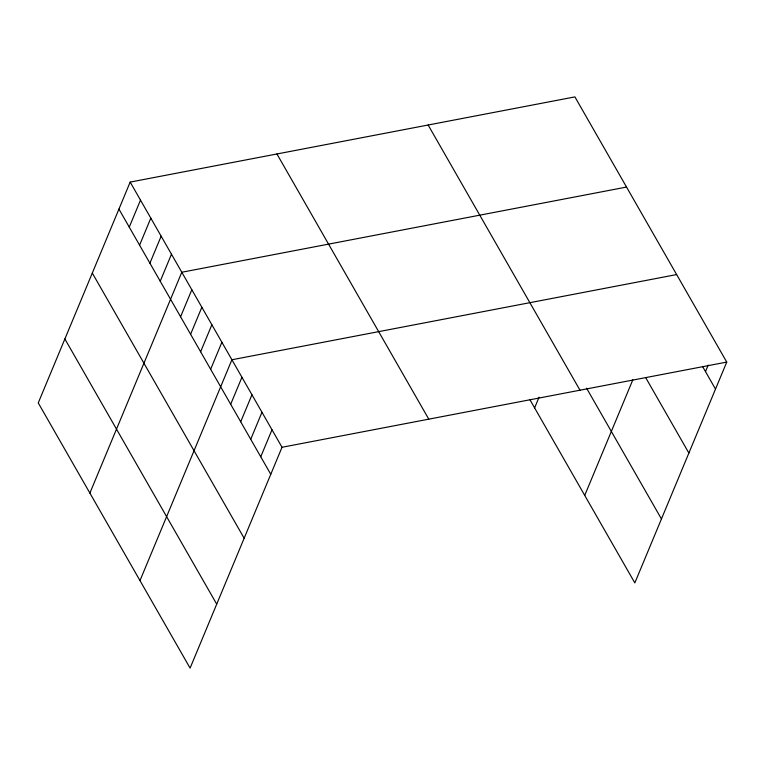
<?xml version="1.0" encoding="UTF-8"?>
<svg xmlns="http://www.w3.org/2000/svg" width="765" height="765" viewBox="0 0 765 765"><rect width="100%" height="100%" fill="white"/><g stroke="black" fill="none" stroke-linecap="round" stroke-linejoin="round"><path stroke-width="1.15" d="M130.174 182.089L38.25 402.916L190.093 668.103L282.017 447.276L130.174 182.089L574.907 96.897L726.75 362.084L634.826 582.911L530.021 399.875M129.256 227.129L140.502 200.114M139.584 245.163L150.82 218.149M149.902 263.198L161.147 236.184M160.229 281.233L171.475 254.219M89.878 493.081L181.802 272.244L626.535 187.062M180.578 316.767L191.824 289.753M190.6 334.267L201.845 307.253M200.621 351.766L211.867 324.752M210.643 369.275L221.888 342.261M139.985 580.597L231.91 359.76L676.643 274.568M230.686 404.274L241.931 377.26M240.707 421.783L251.953 394.769M250.729 439.282L261.974 412.268M260.75 456.782L271.996 429.767M534.611 407.888L539.048 397.226M584.718 495.404L632.827 379.822M705.483 371.599L708.18 365.115M282.017 447.276L726.75 362.084M702.538 366.445L715.505 389.098M645.851 377.9L688.883 453.062M586.583 388.199L661.448 518.957M428.142 125.011L579.985 390.198M276.94 153.975L428.782 419.163M118.929 209.094L270.772 474.29M92.307 273.057L244.15 538.244M64.872 338.952L216.715 604.149"/></g></svg>
